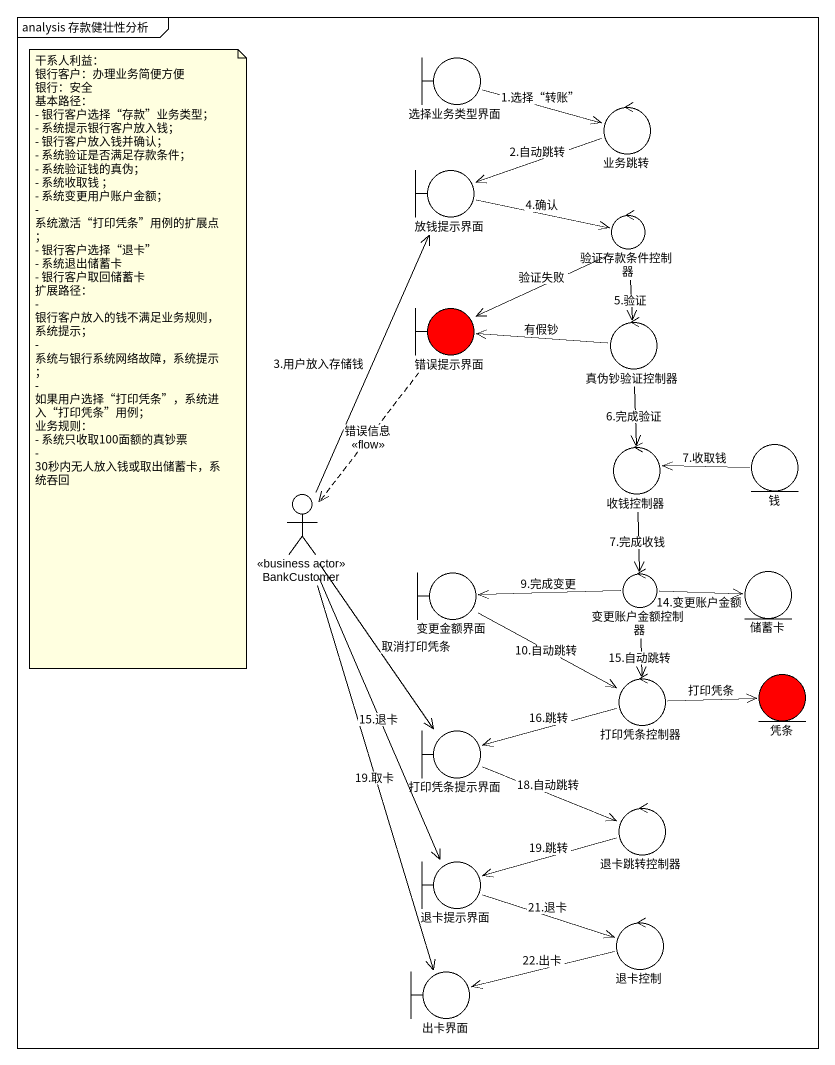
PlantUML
@startuml
mainframe analysis 存款健壮性分析
boundary 选择业务类型界面
control 业务跳转
boundary 放钱提示界面
control 验证存款条件控制器
boundary 错误提示界面 #FF0000
control 真伪钞验证控制器
control 收钱控制器
entity 钱
actor BankCustomer <<business actor>>
boundary 变更金额界面
control 变更账户金额控制器
entity 储蓄卡
control 打印凭条控制器
entity 凭条 #FF0000
boundary 打印凭条提示界面
control 退卡跳转控制器
boundary 退卡提示界面
control 退卡控制
boundary 出卡界面
选择业务类型界面 -right-> 业务跳转 : 1.选择“转账”
业务跳转 -left-> 放钱提示界面 : 2.自动跳转
放钱提示界面 -right-> 验证存款条件控制器 : 4.确认
验证存款条件控制器 -left-> 错误提示界面 : 验证失败
验证存款条件控制器 --> 真伪钞验证控制器 : 5.验证
错误提示界面 ..> BankCustomer : 错误信息\n<<flow>>
真伪钞验证控制器 -left-> 错误提示界面 : 有假钞
真伪钞验证控制器 --> 收钱控制器 : 6.完成验证
收钱控制器 --> 变更账户金额控制器 : 7.完成收钱
钱 -left-> 收钱控制器 : 7.收取钱
BankCustomer -up-> 放钱提示界面 : 3.用户放入存储钱
BankCustomer --> 打印凭条提示界面 : 取消打印凭条
BankCustomer --> 退卡提示界面 : 15.退卡
BankCustomer --> 出卡界面 : 19.取卡
变更金额界面 -right-> 打印凭条控制器 : 10.自动跳转
变更账户金额控制器 -left-> 变更金额界面 : 9.完成变更
变更账户金额控制器 -right-> 储蓄卡 : 14.变更账户金额
变更账户金额控制器 --> 打印凭条控制器 : 15.自动跳转
打印凭条控制器 -right-> 凭条 : 打印凭条
打印凭条控制器 -left-> 打印凭条提示界面 : 16.跳转
打印凭条提示界面 -right-> 退卡跳转控制器 : 18.自动跳转
退卡跳转控制器 -left-> 退卡提示界面 : 19.跳转
退卡提示界面 -right-> 退卡控制 : 21.退卡
退卡控制 -left-> 出卡界面 : 22.出卡
note as N1
  干系人利益：
  银行客户：办理业务简便方便
  银行：安全
  基本路径：
  - 银行客户选择“存款”业务类型；
  - 系统提示银行客户放入钱；
  - 银行客户放入钱并确认；
  - 系统验证是否满足存款条件；
  - 系统验证钱的真伪；
  - 系统收取钱 ；
  - 系统变更用户账户金额；
  - 系统激活“打印凭条”用例的扩展点；
  - 银行客户选择“退卡”
  - 系统退出储蓄卡
  - 银行客户取回储蓄卡
  扩展路径：
  - 银行客户放入的钱不满足业务规则，系统提示；
  - 系统与银行系统网络故障，系统提示；
  - 如果用户选择“打印凭条”，系统进入“打印凭条”用例；
  业务规则：
  - 系统只收取100面额的真钞票
  - 30秒内无人放入钱或取出储蓄卡，系统吞回
end note
@enduml
